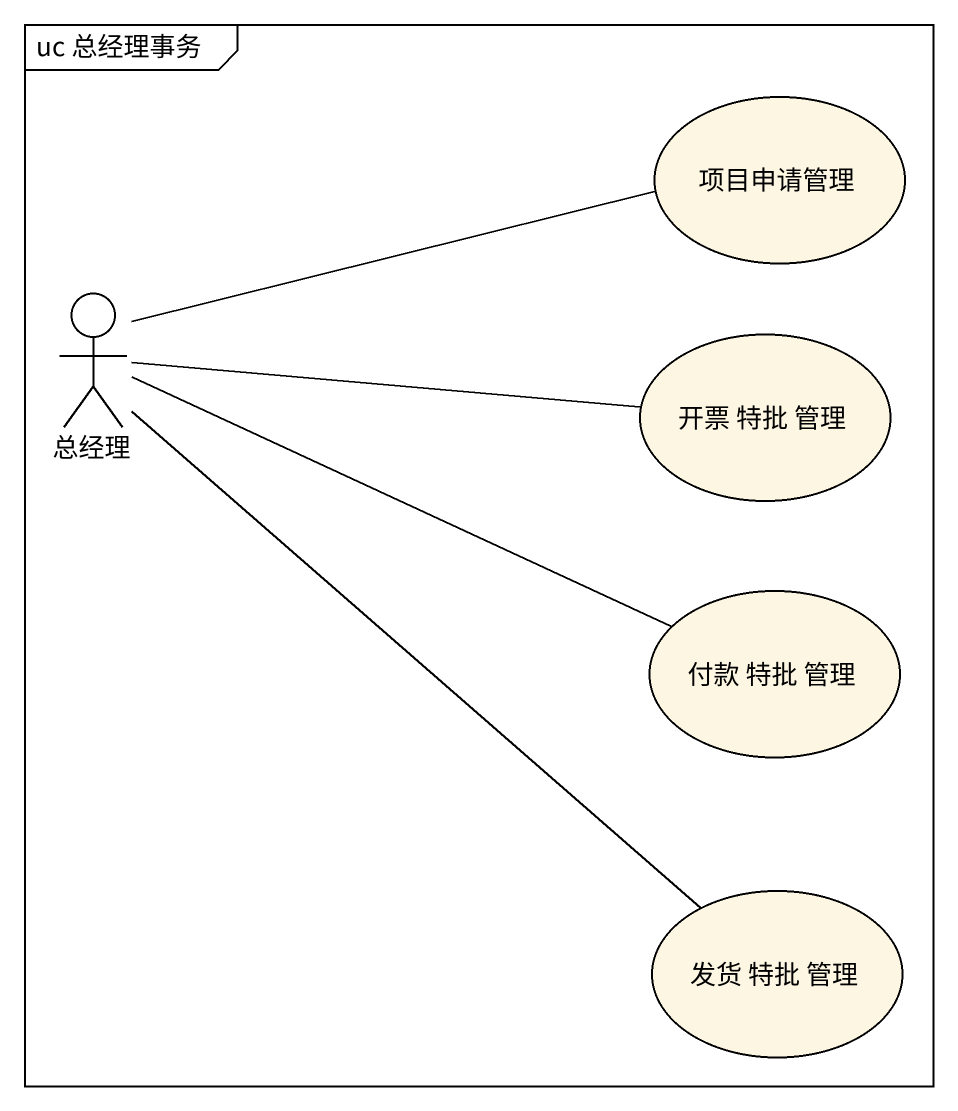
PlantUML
@startuml
mainframe uc 总经理事务
usecase 项目申请管理
actor 总经理
usecase "开票 特批 管理" as 开票_特批_管理
usecase "付款 特批 管理" as 付款_特批_管理
usecase "发货 特批 管理" as 发货_特批_管理
总经理 -right- 项目申请管理
总经理 -right- 开票_特批_管理
总经理 -right- 付款_特批_管理
总经理 -- 发货_特批_管理
@enduml
